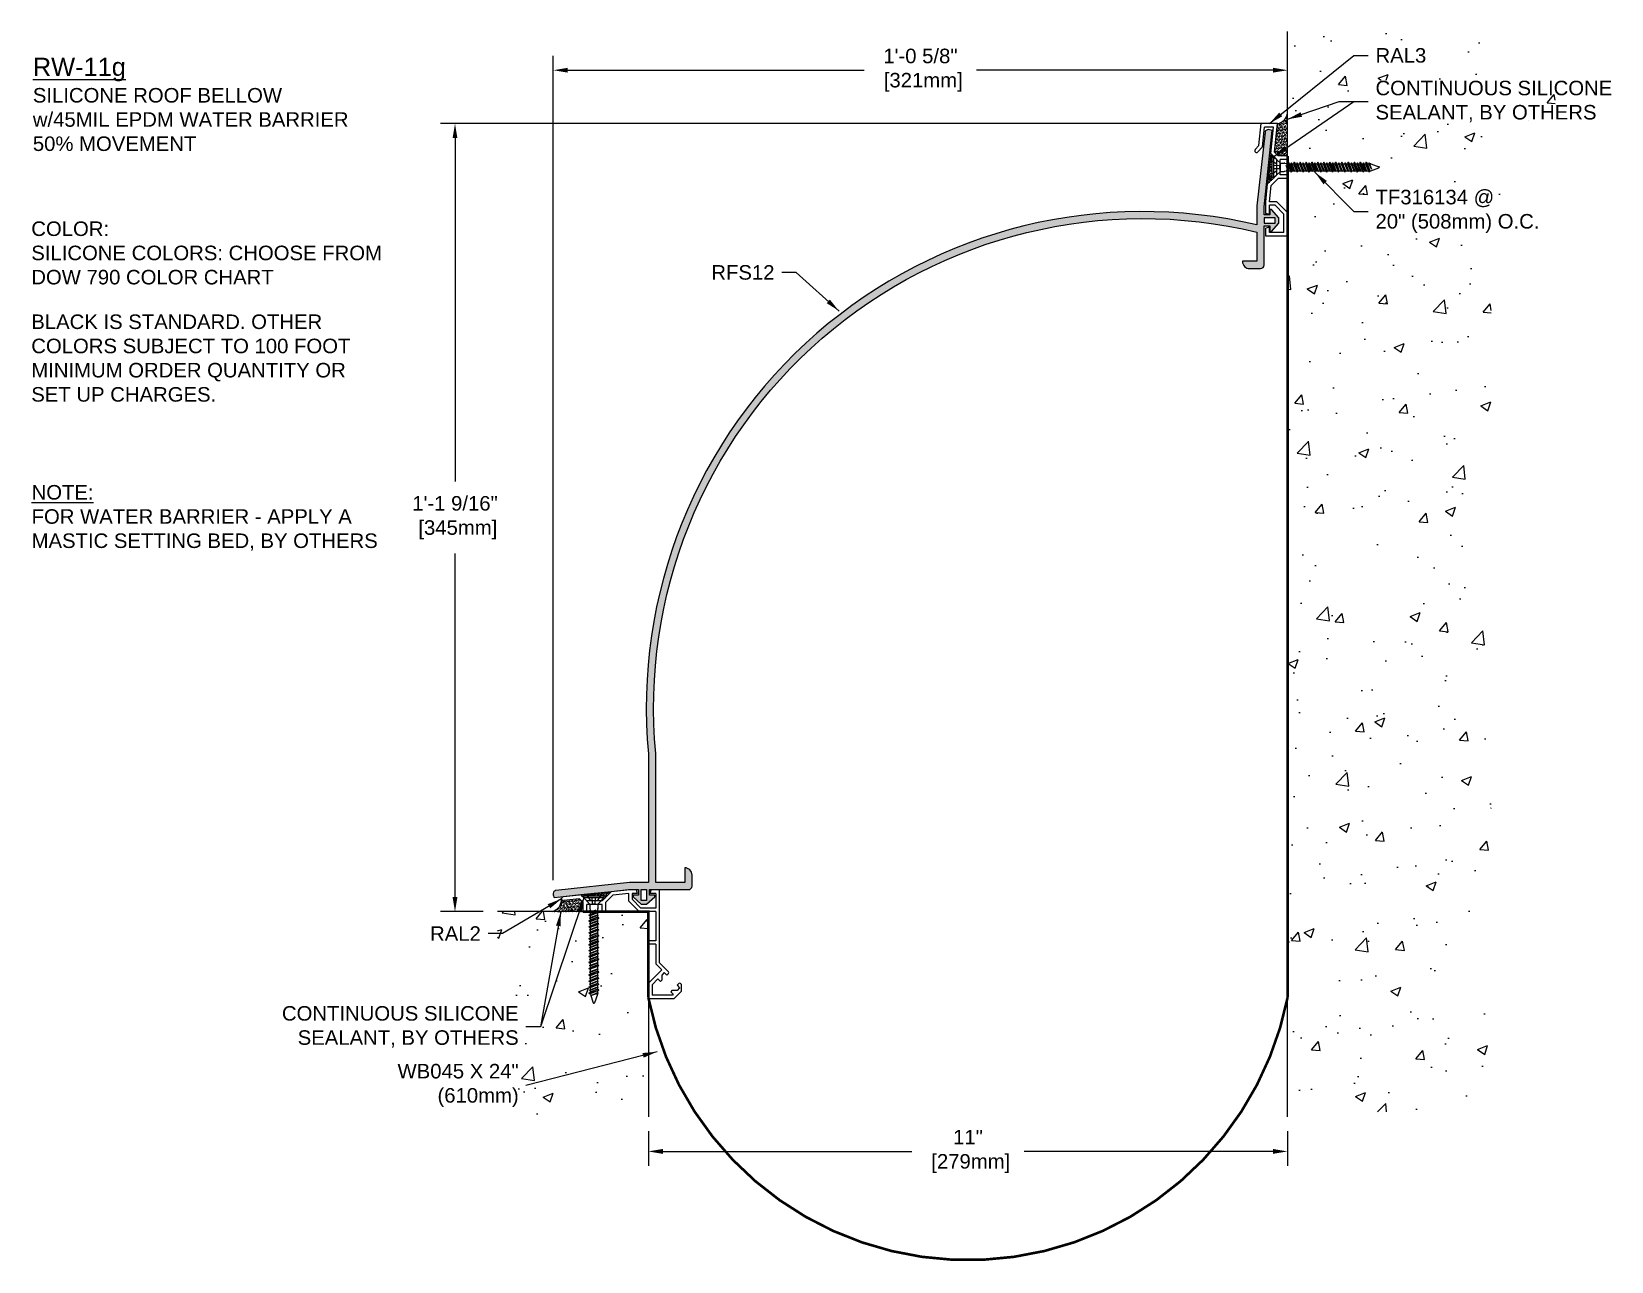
# Model space of a CAD drawing. Header units: inches. Extents: x -1.5 to 25.7, y -0.5 to 20.7.
import ezdxf

# ---------------------------------------------------------------- set-up
doc = ezdxf.new("R2010")
doc.units = ezdxf.units.IN
doc.header["$MEASUREMENT"] = 0
doc.linetypes.add('DASHED', pattern=[0.75, 0.5, -0.25])
for name, color, linetype in [('Anchors', 4, 'Continuous'), ('Conditions', 1, 'Continuous'), ('Dimensions', 3, 'Continuous'), ('Fillers', 2, 'Continuous'), ('Metals', 7, 'Continuous'), ('TEXT', 2, 'Continuous')]:
    doc.layers.add(name, color=color, linetype=linetype)
doc.styles.add('ARIAL', font='arial.ttf')
doc.dimstyles.new('Arial', dxfattribs={"dimtxt": 0.25, "dimasz": 0.25, "dimexe": 0.25, "dimexo": 0.25, "dimgap": 0.25, "dimtad": 0, "dimtih": 1, "dimtoh": 1, "dimdec": 4, "dimzin": 3, "dimdsep": 46, "dimlunit": 4, "dimtxsty": 'ARIAL', "dimcen": 0.25, "dimadec": 0, "dimazin": 0, "dimtfac": 1, "dimtdec": 4, "dimtofl": 0, "dimtmove": 0, "dimatfit": 3, "dimfxl": 0, "dimfrac": 2, "dimtolj": 1, "dimtzin": 0, "dimarcsym": 0})

# ---------------------------------------------------------------- blocks, each defined once
blk = doc.blocks.new('*D7')
at = {"layer": 'DEFPOINTS', "color": 0}
for p in [(9.078, 1.988), (20.078, 1.988), (20.078, 1.391)]:
    blk.add_point(p, dxfattribs=at)
at = {"layer": 'Dimensions', "color": 0, "lineweight": -2}
for p, q in [((9.078, 1.738), (9.078, 1.141)), ((20.078, 1.738), (20.078, 1.141)), ((9.328, 1.391), (13.612, 1.391)), ((19.828, 1.391), (15.545, 1.391))]:
    blk.add_line(p, q, dxfattribs=at)
at = {"layer": 'Dimensions', "color": 0}
for points in [[(9.328, 1.433), (9.328, 1.349), (9.078, 1.391)], [(19.828, 1.433), (19.828, 1.349), (20.078, 1.391)]]:
    blk.add_solid(points, dxfattribs=at)
at = {"layer": 'Dimensions', "color": 0, "insert": (14.578, 1.391), "char_height": 0.25, "attachment_point": 5, "style": 'ARIAL'}
blk.add_mtext('\\A1;11"\\P [279mm]', dxfattribs=at)
blk = doc.blocks.new('A$C63CB1885')
for p, q in [((-0.176, 0), (-0.175, 0.018)), ((-0.176, 0), (0.176, 0)), ((-0.176, 0), (-0.07, -0.113)), ((-0.163, 0.029), (0.163, 0.029)), ((0.07, -0.113), (0.176, 0)), ((0.176, 0), (0.175, 0.018)), ((-0.086, -0.302), (0.086, -0.251)), ((-0.074, -0.251), (0.032, -0.215)), ((-0.074, -0.251), (-0.062, -0.245)), ((-0.074, -0.251), (-0.062, -0.257)), ((-0.07, -0.113), (0.07, -0.113)), ((-0.07, -0.113), (-0.07, -0.18)), ((-0.069, -0.189), (-0.063, -0.215)), ((-0.062, -0.245), (0.032, -0.215)), ((0.032, -0.215), (-0.062, -0.257)), ((-0.062, -0.225), (-0.062, -0.245)), ((0.062, -0.238), (-0.062, -0.289)), ((-0.062, -0.257), (-0.062, -0.289)), ((0.062, -0.264), (-0.062, -0.315)), ((0.062, -0.225), (0.062, -0.238)), ((0.086, -0.251), (0.062, -0.238)), ((0.086, -0.251), (0.062, -0.264)), ((0.062, -0.264), (0.062, -0.296)), ((0.069, -0.189), (0.063, -0.215)), ((0.07, -0.113), (0.07, -0.18)), ((-0.086, -0.302), (-0.062, -0.289)), ((-0.086, -0.302), (-0.062, -0.315)), ((-0.086, -0.403), (0.086, -0.353)), ((-0.086, -0.403), (-0.062, -0.391)), ((-0.086, -0.403), (-0.062, -0.416)), ((-0.086, -0.505), (0.086, -0.454)), ((-0.086, -0.505), (-0.062, -0.492)), ((-0.086, -0.505), (-0.062, -0.518)), ((-0.074, -0.353), (0.074, -0.302)), ((-0.074, -0.353), (-0.062, -0.346)), ((-0.074, -0.353), (-0.062, -0.359)), ((-0.074, -0.454), (0.074, -0.403)), ((-0.074, -0.454), (-0.062, -0.448)), ((-0.074, -0.454), (-0.062, -0.46)), ((-0.074, -0.556), (0.074, -0.505)), ((-0.062, -0.346), (0.062, -0.296)), ((0.062, -0.308), (-0.062, -0.359)), ((-0.062, -0.315), (-0.062, -0.346)), ((0.062, -0.34), (-0.062, -0.391)), ((-0.062, -0.359), (-0.062, -0.391)), ((0.062, -0.366), (-0.062, -0.416)), ((-0.062, -0.448), (0.062, -0.397)), ((0.062, -0.41), (-0.062, -0.46)), ((-0.062, -0.416), (-0.062, -0.448)), ((0.062, -0.441), (-0.062, -0.492)), ((-0.062, -0.46), (-0.062, -0.492)), ((0.062, -0.467), (-0.062, -0.518)), ((-0.062, -0.55), (0.062, -0.499)), ((0.062, -0.511), (-0.062, -0.562)), ((-0.062, -0.518), (-0.062, -0.55)), ((0.062, -0.543), (-0.062, -0.594)), ((0.074, -0.302), (0.062, -0.296)), ((0.074, -0.302), (0.062, -0.308)), ((0.062, -0.308), (0.062, -0.34)), ((0.086, -0.353), (0.062, -0.34)), ((0.086, -0.353), (0.062, -0.366)), ((0.062, -0.366), (0.062, -0.397)), ((0.074, -0.403), (0.062, -0.397)), ((0.074, -0.403), (0.062, -0.41)), ((0.062, -0.41), (0.062, -0.441)), ((0.086, -0.454), (0.062, -0.441)), ((0.086, -0.454), (0.062, -0.467)), ((0.062, -0.467), (0.062, -0.499)), ((0.074, -0.505), (0.062, -0.499)), ((0.074, -0.505), (0.062, -0.511)), ((0.062, -0.511), (0.062, -0.543)), ((0.086, -0.556), (0.062, -0.543)), ((-0.086, -0.607), (0.086, -0.556)), ((-0.086, -0.607), (-0.062, -0.594)), ((-0.086, -0.607), (-0.062, -0.619)), ((-0.086, -0.708), (0.086, -0.657)), ((-0.086, -0.708), (-0.062, -0.695)), ((-0.086, -0.708), (-0.062, -0.721)), ((-0.086, -0.81), (0.086, -0.759)), ((-0.086, -0.81), (-0.062, -0.797)), ((-0.086, -0.81), (-0.062, -0.823)), ((-0.074, -0.556), (-0.062, -0.55)), ((-0.074, -0.556), (-0.062, -0.562)), ((-0.074, -0.657), (0.074, -0.607)), ((-0.074, -0.657), (-0.062, -0.651)), ((-0.074, -0.657), (-0.062, -0.664)), ((-0.074, -0.759), (0.074, -0.708)), ((-0.074, -0.759), (-0.062, -0.753)), ((-0.074, -0.759), (-0.062, -0.765)), ((-0.074, -0.86), (0.074, -0.81)), ((-0.062, -0.562), (-0.062, -0.594)), ((0.062, -0.569), (-0.062, -0.619)), ((-0.062, -0.651), (0.062, -0.6)), ((0.062, -0.613), (-0.062, -0.664)), ((-0.062, -0.619), (-0.062, -0.651)), ((0.062, -0.644), (-0.062, -0.695)), ((-0.062, -0.664), (-0.062, -0.695)), ((0.062, -0.67), (-0.062, -0.721)), ((-0.062, -0.753), (0.062, -0.702)), ((0.062, -0.714), (-0.062, -0.765)), ((-0.062, -0.721), (-0.062, -0.753)), ((0.062, -0.746), (-0.062, -0.797)), ((-0.062, -0.765), (-0.062, -0.797)), ((0.062, -0.772), (-0.062, -0.823)), ((-0.062, -0.854), (0.062, -0.804)), ((0.086, -0.556), (0.062, -0.569)), ((0.062, -0.569), (0.062, -0.6)), ((0.074, -0.607), (0.062, -0.6)), ((0.074, -0.607), (0.062, -0.613)), ((0.062, -0.613), (0.062, -0.644)), ((0.086, -0.657), (0.062, -0.644)), ((0.086, -0.657), (0.062, -0.67)), ((0.062, -0.67), (0.062, -0.702)), ((0.074, -0.708), (0.062, -0.702)), ((0.074, -0.708), (0.062, -0.714)), ((0.062, -0.714), (0.062, -0.746)), ((0.086, -0.759), (0.062, -0.746)), ((0.086, -0.759), (0.062, -0.772)), ((0.062, -0.772), (0.062, -0.804)), ((0.074, -0.81), (0.062, -0.804)), ((0.074, -0.81), (0.062, -0.816)), ((-0.086, -0.911), (0.086, -0.86)), ((-0.086, -0.911), (-0.062, -0.898)), ((-0.086, -0.911), (-0.062, -0.924)), ((-0.086, -1.013), (0.086, -0.962)), ((-0.086, -1.013), (-0.062, -1)), ((-0.086, -1.013), (-0.062, -1.026)), ((-0.086, -1.114), (0.086, -1.064)), ((-0.074, -0.86), (-0.062, -0.854)), ((-0.074, -0.86), (-0.062, -0.867)), ((-0.074, -0.962), (0.074, -0.911)), ((-0.074, -0.962), (-0.062, -0.956)), ((-0.074, -0.962), (-0.062, -0.968)), ((-0.074, -1.064), (0.074, -1.013)), ((-0.074, -1.064), (-0.062, -1.057)), ((-0.074, -1.064), (-0.062, -1.07)), ((0.062, -0.816), (-0.062, -0.867)), ((-0.062, -0.823), (-0.062, -0.854)), ((0.062, -0.848), (-0.062, -0.898)), ((-0.062, -0.867), (-0.062, -0.898)), ((0.062, -0.873), (-0.062, -0.924)), ((-0.062, -0.956), (0.062, -0.905)), ((0.062, -0.917), (-0.062, -0.968)), ((-0.062, -0.924), (-0.062, -0.956)), ((0.062, -0.949), (-0.062, -1)), ((-0.062, -0.968), (-0.062, -1)), ((0.062, -0.975), (-0.062, -1.026)), ((-0.062, -1.057), (0.062, -1.007)), ((0.062, -1.019), (-0.062, -1.07)), ((-0.062, -1.026), (-0.062, -1.057)), ((0.062, -1.051), (-0.062, -1.101)), ((-0.062, -1.07), (-0.062, -1.101)), ((0.062, -1.077), (-0.062, -1.127)), ((0.062, -0.816), (0.062, -0.848)), ((0.086, -0.86), (0.062, -0.848)), ((0.086, -0.86), (0.062, -0.873)), ((0.062, -0.873), (0.062, -0.905)), ((0.074, -0.911), (0.062, -0.905)), ((0.074, -0.911), (0.062, -0.917)), ((0.062, -0.917), (0.062, -0.949)), ((0.086, -0.962), (0.062, -0.949)), ((0.086, -0.962), (0.062, -0.975)), ((0.062, -0.975), (0.062, -1.007)), ((0.074, -1.013), (0.062, -1.007)), ((0.074, -1.013), (0.062, -1.019)), ((0.062, -1.019), (0.062, -1.051)), ((0.086, -1.064), (0.062, -1.051)), ((0.086, -1.064), (0.062, -1.077)), ((0.062, -1.077), (0.062, -1.115)), ((-0.086, -1.114), (-0.062, -1.101)), ((-0.086, -1.114), (-0.062, -1.127)), ((-0.086, -1.222), (0.086, -1.171)), ((-0.086, -1.222), (-0.062, -1.209)), ((-0.086, -1.222), (-0.062, -1.235)), ((-0.086, -1.332), (0.086, -1.282)), ((-0.086, -1.332), (-0.062, -1.319)), ((-0.086, -1.332), (-0.062, -1.345)), ((-0.074, -1.171), (0.074, -1.121)), ((-0.074, -1.171), (-0.062, -1.165)), ((-0.074, -1.171), (-0.062, -1.178)), ((-0.074, -1.282), (0.074, -1.231)), ((-0.074, -1.282), (-0.062, -1.275)), ((-0.074, -1.282), (-0.062, -1.288)), ((-0.074, -1.387), (0.074, -1.336)), ((-0.062, -1.165), (0.062, -1.115)), ((0.062, -1.127), (-0.062, -1.178)), ((-0.062, -1.127), (-0.062, -1.165)), ((0.062, -1.159), (-0.062, -1.209)), ((-0.062, -1.178), (-0.062, -1.209)), ((0.062, -1.184), (-0.062, -1.235)), ((-0.062, -1.275), (0.062, -1.225)), ((-0.062, -1.235), (-0.062, -1.275)), ((0.062, -1.237), (-0.062, -1.288)), ((0.062, -1.269), (-0.062, -1.319)), ((-0.062, -1.288), (-0.062, -1.319)), ((0.062, -1.295), (-0.062, -1.345)), ((-0.062, -1.381), (0.062, -1.33)), ((0.062, -1.343), (-0.062, -1.393)), ((-0.062, -1.345), (-0.062, -1.381)), ((0.074, -1.121), (0.062, -1.115)), ((0.074, -1.121), (0.062, -1.127)), ((0.062, -1.127), (0.062, -1.159)), ((0.086, -1.171), (0.062, -1.159)), ((0.086, -1.171), (0.062, -1.184)), ((0.062, -1.184), (0.062, -1.225)), ((0.074, -1.231), (0.062, -1.225)), ((0.074, -1.231), (0.062, -1.237)), ((0.062, -1.237), (0.062, -1.269)), ((0.086, -1.282), (0.062, -1.269)), ((0.086, -1.282), (0.062, -1.295)), ((0.062, -1.295), (0.062, -1.33)), ((0.074, -1.336), (0.062, -1.33)), ((0.074, -1.336), (0.062, -1.343)), ((0.062, -1.343), (0.062, -1.374)), ((-0.086, -1.438), (0.086, -1.387)), ((-0.086, -1.438), (-0.062, -1.425)), ((-0.086, -1.438), (-0.062, -1.451)), ((-0.086, -1.54), (0.086, -1.489)), ((-0.086, -1.54), (-0.062, -1.527)), ((-0.086, -1.54), (-0.062, -1.553)), ((-0.086, -1.643), (0.086, -1.592)), ((-0.086, -1.643), (-0.062, -1.63)), ((-0.074, -1.387), (-0.062, -1.381)), ((-0.074, -1.387), (-0.062, -1.393)), ((-0.074, -1.489), (0.074, -1.439)), ((-0.074, -1.489), (-0.062, -1.483)), ((-0.074, -1.489), (-0.062, -1.496)), ((-0.074, -1.592), (0.074, -1.541)), ((-0.074, -1.592), (-0.062, -1.586)), ((-0.074, -1.592), (-0.062, -1.598)), ((0.062, -1.374), (-0.062, -1.425)), ((-0.062, -1.393), (-0.062, -1.425)), ((0.062, -1.4), (-0.062, -1.451)), ((-0.062, -1.483), (0.062, -1.433)), ((0.062, -1.445), (-0.062, -1.496)), ((-0.062, -1.451), (-0.062, -1.483)), ((0.062, -1.477), (-0.062, -1.527)), ((-0.062, -1.496), (-0.062, -1.527)), ((0.062, -1.502), (-0.062, -1.553)), ((-0.062, -1.586), (0.062, -1.535)), ((0.062, -1.547), (-0.062, -1.598)), ((-0.062, -1.553), (-0.062, -1.586)), ((0.062, -1.579), (-0.062, -1.63)), ((-0.062, -1.598), (-0.062, -1.63)), ((0.062, -1.605), (-0.062, -1.655)), ((0.086, -1.387), (0.062, -1.374)), ((0.086, -1.387), (0.062, -1.4)), ((0.062, -1.4), (0.062, -1.433)), ((0.074, -1.439), (0.062, -1.433)), ((0.074, -1.439), (0.062, -1.445)), ((0.062, -1.445), (0.062, -1.477)), ((0.086, -1.489), (0.062, -1.477)), ((0.086, -1.489), (0.062, -1.502)), ((0.062, -1.502), (0.062, -1.535)), ((0.074, -1.541), (0.062, -1.535)), ((0.074, -1.541), (0.062, -1.547)), ((0.062, -1.547), (0.062, -1.579)), ((0.086, -1.592), (0.062, -1.579)), ((0.086, -1.592), (0.062, -1.605)), ((0.062, -1.605), (0.062, -1.652)), ((-0.086, -1.643), (-0.062, -1.655)), ((-0.06, -1.668), (-0.01, -1.81)), ((-0.034, -1.679), (0.062, -1.636)), ((-0.034, -1.679), (0.074, -1.643)), ((0.062, -1.649), (-0.034, -1.679)), ((0.06, -1.668), (0.01, -1.81)), ((0.074, -1.643), (0.062, -1.636)), ((0.074, -1.643), (0.062, -1.649))]:
    blk.add_line(p, q)
at = {"linetype": 'DASHED', "ltscale": 0.025}
for p, q in [((-0.113, 0.029), (-0.024, -0.106)), ((-0.024, -0.106), (-0.031, 0.028)), ((0.024, -0.106), (0.031, 0.029)), ((0.112, 0.029), (0.024, -0.106)), ((-0.024, -0.106), (0.024, -0.106))]:
    blk.add_line(p, q, dxfattribs=at)
for centre, radius, start, end in [((-0.163, 0.017), 0.0112, 90, 175), ((0.163, 0.017), 0.0112, 5, 90), ((-0.023, -0.18), 0.0465, 180, 191.9357), ((-0.109, -0.225), 0.0465, 0, 11.9357), ((0.109, -0.225), 0.0465, 168.0643, 180), ((0.023, -0.18), 0.0465, 348.0643, 0), ((-0.016, -1.652), 0.0465, 183.9476, 199.3058), ((0, -1.806), 0.0106, 204.1001, 335.8999), ((0.016, -1.652), 0.0465, 340.6942, 0)]:
    blk.add_arc(centre, radius, start, end)
blk = doc.blocks.new('TF316134')
blk.add_blockref('A$C63CB1885', (0, -0.0285))
blk = doc.blocks.new('*D8')
at = {"layer": 'DEFPOINTS', "color": 0}
for p in [(5.751, 19.081), (19.907, 19.081), (6.483, 5.518)]:
    blk.add_point(p, dxfattribs=at)
at = {"layer": 'Dimensions', "color": 0, "lineweight": -2}
for p, q in [((19.657, 19.081), (5.501, 19.081)), ((5.751, 18.831), (5.751, 12.92)), ((5.751, 5.768), (5.751, 11.679)), ((6.233, 5.518), (5.501, 5.518))]:
    blk.add_line(p, q, dxfattribs=at)
at = {"layer": 'Dimensions', "color": 0}
for points in [[(5.709, 18.831), (5.792, 18.831), (5.751, 19.081)], [(5.709, 5.768), (5.792, 5.768), (5.751, 5.518)]]:
    blk.add_solid(points, dxfattribs=at)
at = {"layer": 'Dimensions', "color": 0, "insert": (5.751, 12.299), "char_height": 0.25, "attachment_point": 5, "style": 'ARIAL'}
blk.add_mtext('\\A1;1\'-1 9/16"\\P [345mm]', dxfattribs=at)
blk = doc.blocks.new('*D9')
at = {"layer": 'DEFPOINTS', "color": 0}
for p in [(20.078, 19.999), (20.078, 19.155), (7.441, 5.809)]:
    blk.add_point(p, dxfattribs=at)
at = {"layer": 'Dimensions', "color": 0, "lineweight": -2}
for p, q in [((7.441, 6.059), (7.441, 20.249)), ((20.078, 19.405), (20.078, 20.249)), ((7.691, 19.999), (12.793, 19.999)), ((19.828, 19.999), (14.726, 19.999))]:
    blk.add_line(p, q, dxfattribs=at)
at = {"layer": 'Dimensions', "color": 0}
for points in [[(7.691, 20.041), (7.691, 19.958), (7.441, 19.999)], [(19.828, 20.041), (19.828, 19.958), (20.078, 19.999)]]:
    blk.add_solid(points, dxfattribs=at)
at = {"layer": 'Dimensions', "color": 0, "insert": (13.76, 19.999), "char_height": 0.25, "attachment_point": 5, "style": 'ARIAL'}
blk.add_mtext('\\A1;1\'-0 5/8"\\P [321mm]', dxfattribs=at)
blk = doc.blocks.new('RAL2')
for p, q in [((-1.497, 1.72), (-1.497, 1.718)), ((-1.162, 1.787), (-1.47, 1.753)), ((-1.185, 1.722), (-1.464, 1.692)), ((-1.125, 1.662), (-1.185, 1.722)), ((-1.062, 1.687), (-1.162, 1.787)), ((-1.125, 1.5), (-1.125, 1.662)), ((-0.797, 1.687), (-1.062, 1.687)), ((-0.797, 1.687), (-0.642, 1.843)), ((-0.735, 1.662), (-0.613, 1.784)), ((-0.735, 1.5), (-0.735, 1.662)), ((-0.345, 1.875), (-0.642, 1.843)), ((-0.338, 1.813), (-0.613, 1.784)), ((-0.205, 1.875), (-0.345, 1.875)), ((-0.345, 1.813), (-0.345, 1.687)), ((-0.158, 1.5), (-0.345, 1.687)), ((-0.188, 1.813), (-0.283, 1.813)), ((-0.283, 1.813), (-0.283, 1.713)), ((-0.132, 1.562), (-0.283, 1.713)), ((-0.188, 1.813), (-0.205, 1.875)), ((0.03, 1.813), (0.047, 1.875)), ((0.125, 1.813), (0.03, 1.813)), ((0.187, 1.875), (0.047, 1.875)), ((0.125, 1.813), (0.125, 1.562)), ((0.187, 1.875), (0.187, 0.625)), ((-1.062, 1.5), (-1.125, 1.5)), ((-0.797, 1.625), (-1.062, 1.625)), ((-1.062, 1.5), (-1.062, 1.625)), ((-0.797, 1.5), (-0.797, 1.625)), ((-0.735, 1.5), (-0.797, 1.5)), ((0.125, 1.5), (-0.158, 1.5)), ((0.125, 1.562), (-0.132, 1.562)), ((0.125, 1.5), (0.125, 1)), ((0, 1), (0, 0.938)), ((0.125, 1), (0, 1)), ((0.125, 0.938), (0, 0.938)), ((0.125, 0.938), (0.125, 0.599)), ((0.125, 0.599), (0.228, 0.496)), ((0.187, 0.625), (0.346, 0.466)), ((0.228, 0.496), (0, 0.268)), ((0.163, 0.343), (0.062, 0.242)), ((0.163, 0.343), (0.206, 0.299)), ((0.228, 0.321), (0.206, 0.299)), ((0.272, 0.452), (0.228, 0.408)), ((0.228, 0.408), (0.228, 0.321)), ((0.272, 0.452), (0.316, 0.408)), ((0.346, 0.438), (0.316, 0.408)), ((0, 0.268), (0, 0)), ((0.438, 0), (0, 0)), ((0.062, 0.242), (0.062, 0.062)), ((0.412, 0.062), (0.062, 0.062)), ((0.405, 0.144), (0.383, 0.122)), ((0.383, 0.122), (0.428, 0.077)), ((0.493, 0.143), (0.405, 0.144)), ((0.428, 0.077), (0.412, 0.062)), ((0.563, 0.125), (0.438, 0)), ((0.522, 0.261), (0.493, 0.232)), ((0.493, 0.232), (0.537, 0.187)), ((0.537, 0.187), (0.493, 0.143)), ((0.551, 0.261), (0.563, 0.249)), ((0.563, 0.249), (0.563, 0.125))]:
    blk.add_line(p, q)
for centre, radius, start, end in [((-1.467, 1.723), 0.03, 96.1768, 186.1768), ((-1.467, 1.721), 0.03, 186.1768, 276.1768), ((0.332, 0.452), 0.02, 315, 45), ((0.537, 0.247), 0.02, 45, 135)]:
    blk.add_arc(centre, radius, start, end)
blk = doc.blocks.new('RAL3')
for p, q in [((-0.493, 1.563), (-0.454, 1.938)), ((-0.171, 1.938), (-0.454, 1.938)), ((-0.223, 1.444), (-0.171, 1.938)), ((-0.434, 1.537), (-0.398, 1.876)), ((-0.24, 1.876), (-0.398, 1.876)), ((-0.288, 1.421), (-0.24, 1.876)), ((-0.493, 1.563), (-0.558, 1.489)), ((-0.434, 1.537), (-0.511, 1.449)), ((-0.187, 1.32), (-0.288, 1.421)), ((-0.161, 1.383), (-0.223, 1.444)), ((0, 1.383), (-0.161, 1.383)), ((0, 1.32), (0, 1.383)), ((-0.187, 1.056), (-0.187, 1.32)), ((0, 1.32), (-0.125, 1.32)), ((-0.125, 1.056), (-0.125, 1.32)), ((-0.375, 0.593), (-0.343, 0.9)), ((-0.187, 1.056), (-0.343, 0.9)), ((-0.313, 0.593), (-0.283, 0.871)), ((-0.161, 0.993), (-0.283, 0.871)), ((0, 0.993), (-0.161, 0.993)), ((0, 1.056), (-0.125, 1.056)), ((0, 0.993), (0, 1.056)), ((-0.375, 0.392), (-0.375, 0.593)), ((-0.187, 0.593), (-0.313, 0.593)), ((0, 0.406), (-0.187, 0.593)), ((-0.313, 0.375), (-0.375, 0.392)), ((-0.313, 0.375), (-0.313, 0.531)), ((-0.213, 0.531), (-0.313, 0.531)), ((-0.062, 0.38), (-0.213, 0.531)), ((-0.062, 0.062), (-0.062, 0.38)), ((0, 0), (0, 0.406)), ((-0.313, 0.157), (-0.375, 0.14)), ((-0.375, 0), (-0.375, 0.14)), ((0, 0), (-0.375, 0)), ((-0.313, 0.062), (-0.313, 0.157)), ((-0.062, 0.062), (-0.313, 0.062))]:
    blk.add_line(p, q)
blk.add_arc((-0.534, 1.469), 0.031, 138.8174, 318.8174)
blk = doc.blocks.new('RFS12 at 11RW')
h = blk.add_hatch(color=256)
h.dxf.hatch_style = 1
h.paths.add_polyline_path([(10.907, 13.063), (10.859, 13.079, 0.414214), (10.782, 13.035), (10.644, 11.767), (10.644, 11.439, 0.513505), (0.172, 2.335), (0.172, 0.125), (-0.156, 0.125), (-1.424, -0.013, 0.450136), (-1.466, -0.097), (-1.452, -0.138), (-0.14, 0), (0, 0), (0, -0.094), (-0.094, -0.094), (-0.094, -0.125), (0.047, -0.25), (0.094, -0.25), (0.141, -0.25), (0.281, -0.125), (0.281, -0.094), (0.188, -0.094), (0.188, 0), (0.859, 0, 0.414214), (0.922, 0.062), (0.922, 0.251, 0.416578), (0.797, 0.375), (0.797, 0.125), (0.297, 0.125), (0.297, 2.341, -0.51429), (10.644, 11.317), (10.644, 10.814), (10.394, 10.814, 0.416578), (10.518, 10.689), (10.706, 10.689, 0.414214), (10.769, 10.751), (10.769, 11.423), (10.863, 11.423), (10.863, 11.329), (10.894, 11.329), (11.019, 11.47), (11.019, 11.517), (11.019, 11.564), (10.894, 11.704), (10.863, 11.704), (10.863, 11.611), (10.769, 11.611), (10.769, 11.75)])
h.paths.add_polyline_path([(10.769, 11.564), (10.956, 11.564), (10.956, 11.47), (10.769, 11.47), (10.769, 11.517)], flags=16)
h.paths.add_polyline_path([(0.141, 0), (0.141, -0.188), (0.047, -0.188), (0.047, 0), (0.094, 0)], flags=16)
blk.add_lwpolyline([(10.644, 11.314), (10.644, 10.814), (10.394, 10.814), (10.394, 10.813, 0.414214), (10.518, 10.689), (10.706, 10.689, 0.414214), (10.769, 10.751), (10.769, 11.423), (10.863, 11.423), (10.863, 11.329), (10.894, 11.329), (11.019, 11.47), (11.019, 11.517), (11.019, 11.564), (10.894, 11.704), (10.863, 11.704), (10.863, 11.611), (10.769, 11.611), (10.769, 11.75), (10.907, 13.063), (10.859, 13.079, 0.414214), (10.782, 13.035), (10.644, 11.767), (10.644, 11.439, 0.513505), (0.172, 2.335), (0.172, 0.125), (-0.156, 0.125), (-1.424, -0.013, 0.414214), (-1.468, -0.09), (-1.452, -0.138), (-0.14, 0), (0, 0), (0, -0.094), (-0.094, -0.094), (-0.094, -0.125), (0.047, -0.25), (0.094, -0.25), (0.141, -0.25), (0.281, -0.125), (0.281, -0.094), (0.188, -0.094), (0.188, 0), (0.859, 0, 0.414214), (0.922, 0.062), (0.922, 0.251, 0.414214), (0.798, 0.375), (0.797, 0.375), (0.797, 0.125), (0.297, 0.125), (0.297, 2.341, -0.51429), (10.644, 11.317)], format="xyb")
for points in [[(10.769, 11.47), (10.956, 11.47), (10.956, 11.564), (10.769, 11.564), (10.769, 11.517)], [(0.141, 0), (0.141, -0.188), (0.047, -0.188), (0.047, 0), (0.094, 0)]]:
    blk.add_lwpolyline(points, close=True)

msp = doc.modelspace()

# ---------------------------------------------------------------- hatches: boundary and pattern name
at = {"layer": 'Conditions'}
h = msp.add_hatch(dxfattribs=at)
h.set_pattern_fill('AR-CONC', color=256, scale=0.25)
h.set_pattern_definition([(50, (-1.7797, -0.4626), (1.79315, -0.15688), [0.1875, -2.0625]), (355, (-1.7797, -0.4626), (-0.34688, 1.88048), [0.15, -1.65]), (100.4514, (-1.6303, -0.4757), (1.44627, 1.7236), [0.15935, -1.752855]), (46.184, (-1.7797, 0.0374), (2.6681, -0.4138), [0.28125, -3.09375]), (96.636, (-1.5574, 0.003), (2.33665, 2.4353), [0.23903, -2.62928]), (351.184, (-1.7797, 0.0374), (2.33665, 2.4353), [0.225, -2.475]), (21, (-1.5297, -0.0876), (1.49227, -1.00655), [0.1875, -2.0625]), (326, (-1.5297, -0.0876), (0.60829, 1.81288), [0.15, -1.65]), (71.4514, (-1.4054, -0.1715), (2.10056, 0.80633), [0.15935, -1.752855]), (37.5, (-1.7797, -0.46264), (0.0304, 0.832235), [0, -1.63, 0, -1.675, 0, -1.65625]), (7.5, (-1.7797, -0.46264), (0.657674, 0.98603), [0, -0.955, 0, -1.5925, 0, -0.63125]), (327.5, (-2.3372, -0.46264), (1.334556, -0.056387), [0, -0.625, 0, -1.95, 0, -2.5875]), (317.5, (-2.5872, -0.4626), (1.457965, 0.250262), [0, -0.8125, 0, -1.295, 0, -1.8375])])
h.paths.add_polyline_path([(23.58423, 20.66398), (20.0781, 20.66398), (20.0781, 2.06989), (23.58423, 2.06989)])
edge = h.paths.add_edge_path(flags=16)
edge.add_line((21.48364, 18.2423), (21.47066, 18.26641))
edge.add_line((21.47066, 18.26641), (21.43907, 18.2664))
edge.add_line((21.43907, 18.2664), (21.43285, 18.25485))
edge.add_line((21.43285, 18.25485), (21.42664, 18.2664))
edge.add_line((21.42664, 18.2664), (21.39435, 18.2664))
edge.add_line((21.39435, 18.2664), (21.38137, 18.2423))
edge.add_line((21.38137, 18.2423), (21.3684, 18.2664))
edge.add_line((21.3684, 18.2664), (21.3368, 18.26639))
edge.add_line((21.3368, 18.26639), (21.33059, 18.25485))
edge.add_line((21.33059, 18.25485), (21.32438, 18.26639))
edge.add_line((21.32438, 18.26639), (21.29209, 18.26639))
edge.add_line((21.29209, 18.26639), (21.27911, 18.2423))
edge.add_line((21.27911, 18.2423), (21.26614, 18.26639))
edge.add_line((21.26614, 18.26639), (21.23454, 18.26639))
edge.add_line((21.23454, 18.26639), (21.22833, 18.25485))
edge.add_line((21.22833, 18.25485), (21.22213, 18.26639))
edge.add_line((21.22213, 18.26639), (21.18645, 18.26638))
edge.add_line((21.18645, 18.26638), (21.17348, 18.2423))
edge.add_line((21.17348, 18.2423), (21.16051, 18.26638))
edge.add_line((21.16051, 18.26638), (21.1289, 18.26638))
edge.add_line((21.1289, 18.26638), (21.1227, 18.25485))
edge.add_line((21.1227, 18.25485), (21.1165, 18.26638))
edge.add_line((21.1165, 18.26638), (21.07632, 18.26637))
edge.add_line((21.07632, 18.26637), (21.06335, 18.2423))
edge.add_line((21.06335, 18.2423), (21.05039, 18.26637))
edge.add_line((21.05039, 18.26637), (21.01877, 18.26637))
edge.add_line((21.01877, 18.26637), (21.01257, 18.25485))
edge.add_line((21.01257, 18.25485), (21.00637, 18.26637))
edge.add_line((21.00637, 18.26637), (20.96843, 18.26637))
edge.add_line((20.96843, 18.26637), (20.95547, 18.2423))
edge.add_line((20.95547, 18.2423), (20.94251, 18.26636))
edge.add_line((20.94251, 18.26636), (20.91083, 18.26636))
edge.add_line((20.91083, 18.26636), (20.91086, 18.26631))
edge.add_line((20.91086, 18.26631), (20.90469, 18.25485))
edge.add_line((20.90469, 18.25485), (20.8985, 18.26636))
edge.add_line((20.8985, 18.26636), (20.86686, 18.26636))
edge.add_line((20.86686, 18.26636), (20.85391, 18.2423))
edge.add_line((20.85391, 18.2423), (20.84096, 18.26636))
edge.add_line((20.84096, 18.26636), (20.80927, 18.26635))
edge.add_line((20.80927, 18.26635), (20.80929, 18.26631))
edge.add_line((20.80929, 18.26631), (20.80313, 18.25485))
edge.add_line((20.80313, 18.25485), (20.79694, 18.26635))
edge.add_line((20.79694, 18.26635), (20.7653, 18.26635))
edge.add_line((20.7653, 18.26635), (20.75235, 18.2423))
edge.add_line((20.75235, 18.2423), (20.7394, 18.26635))
edge.add_line((20.7394, 18.26635), (20.70771, 18.26635))
edge.add_line((20.70771, 18.26635), (20.70773, 18.26631))
edge.add_line((20.70773, 18.26631), (20.70157, 18.25485))
edge.add_line((20.70157, 18.25485), (20.69538, 18.26635))
edge.add_line((20.69538, 18.26635), (20.66373, 18.26634))
edge.add_line((20.66373, 18.26634), (20.65079, 18.2423))
edge.add_line((20.65079, 18.2423), (20.63784, 18.26634))
edge.add_line((20.63784, 18.26634), (20.60615, 18.26634))
edge.add_line((20.60615, 18.26634), (20.60617, 18.26631))
edge.add_line((20.60617, 18.26631), (20.6, 18.25485))
edge.add_line((20.6, 18.25485), (20.59382, 18.26634))
edge.add_line((20.59382, 18.26634), (20.56216, 18.26634))
edge.add_line((20.56216, 18.26634), (20.54922, 18.2423))
edge.add_line((20.54922, 18.2423), (20.53628, 18.26633))
edge.add_line((20.53628, 18.26633), (20.5046, 18.26633))
edge.add_line((20.5046, 18.26633), (20.50461, 18.26631))
edge.add_line((20.50461, 18.26631), (20.49844, 18.25485))
edge.add_line((20.49844, 18.25485), (20.49227, 18.26633))
edge.add_line((20.49227, 18.26633), (20.4606, 18.26633))
edge.add_line((20.4606, 18.26633), (20.44766, 18.2423))
edge.add_line((20.44766, 18.2423), (20.43472, 18.26633))
edge.add_line((20.43472, 18.26633), (20.40304, 18.26632))
edge.add_line((20.40304, 18.26632), (20.40304, 18.26631))
edge.add_line((20.40304, 18.26631), (20.39688, 18.25485))
edge.add_line((20.39688, 18.25485), (20.39071, 18.26632))
edge.add_line((20.39071, 18.26632), (20.35903, 18.26632))
edge.add_line((20.35903, 18.26632), (20.3461, 18.2423))
edge.add_line((20.3461, 18.2423), (20.33316, 18.26632))
edge.add_line((20.33316, 18.26632), (20.30148, 18.26631))
edge.add_line((20.30148, 18.26631), (20.30148, 18.26631))
edge.add_line((20.30148, 18.26631), (20.29532, 18.25485))
edge.add_line((20.29532, 18.25485), (20.28915, 18.26631))
edge.add_line((20.28915, 18.26631), (20.25746, 18.26631))
edge.add_line((20.25746, 18.26631), (20.24454, 18.2423))
edge.add_line((20.24454, 18.2423), (20.23161, 18.26631))
edge.add_line((20.23161, 18.26631), (20.19992, 18.26631))
edge.add_line((20.19992, 18.26631), (20.19375, 18.25485))
edge.add_line((20.19375, 18.25485), (20.18759, 18.26631))
edge.add_line((20.18759, 18.26631), (20.1559, 18.2663))
edge.add_line((20.1559, 18.2663), (20.14297, 18.2423))
edge.add_line((20.14297, 18.2423), (20.13005, 18.2663))
edge.add_line((20.13005, 18.2663), (20.09836, 18.2663))
edge.add_line((20.09836, 18.2663), (20.09219, 18.25485))
edge.add_line((20.09219, 18.25485), (20.08603, 18.2663))
edge.add_line((20.08603, 18.2663), (20.13005, 18.2663))
edge.add_line((20.13005, 18.2663), (20.07927, 18.3908))
edge.add_line((20.07927, 18.3908), (20.09219, 18.4148))
edge.add_line((20.09219, 18.4148), (20.10512, 18.3908))
edge.add_line((20.10512, 18.3908), (20.13681, 18.3908))
edge.add_line((20.13681, 18.3908), (20.14297, 18.40224))
edge.add_line((20.14297, 18.40224), (20.14914, 18.3908))
edge.add_line((20.14914, 18.3908), (20.18083, 18.3908))
edge.add_line((20.18083, 18.3908), (20.19375, 18.4148))
edge.add_line((20.19375, 18.4148), (20.20668, 18.3908))
edge.add_line((20.20668, 18.3908), (20.23837, 18.3908))
edge.add_line((20.23837, 18.3908), (20.24454, 18.40224))
edge.add_line((20.24454, 18.40224), (20.2507, 18.3908))
edge.add_line((20.2507, 18.3908), (20.28239, 18.3908))
edge.add_line((20.28239, 18.3908), (20.29532, 18.4148))
edge.add_line((20.29532, 18.4148), (20.30824, 18.3908))
edge.add_line((20.30824, 18.3908), (20.33993, 18.3908))
edge.add_line((20.33993, 18.3908), (20.3461, 18.40224))
edge.add_line((20.3461, 18.40224), (20.35226, 18.3908))
edge.add_line((20.35226, 18.3908), (20.38395, 18.3908))
edge.add_line((20.38395, 18.3908), (20.39688, 18.4148))
edge.add_line((20.39688, 18.4148), (20.4098, 18.3908))
edge.add_line((20.4098, 18.3908), (20.4415, 18.3908))
edge.add_line((20.4415, 18.3908), (20.44766, 18.40224))
edge.add_line((20.44766, 18.40224), (20.45382, 18.3908))
edge.add_line((20.45382, 18.3908), (20.48552, 18.3908))
edge.add_line((20.48552, 18.3908), (20.49844, 18.4148))
edge.add_line((20.49844, 18.4148), (20.51137, 18.3908))
edge.add_line((20.51137, 18.3908), (20.54306, 18.3908))
edge.add_line((20.54306, 18.3908), (20.54922, 18.40224))
edge.add_line((20.54922, 18.40224), (20.55539, 18.3908))
edge.add_line((20.55539, 18.3908), (20.58708, 18.3908))
edge.add_line((20.58708, 18.3908), (20.6, 18.4148))
edge.add_line((20.6, 18.4148), (20.61293, 18.3908))
edge.add_line((20.61293, 18.3908), (20.64462, 18.3908))
edge.add_line((20.64462, 18.3908), (20.65079, 18.40224))
edge.add_line((20.65079, 18.40224), (20.65695, 18.3908))
edge.add_line((20.65695, 18.3908), (20.68864, 18.3908))
edge.add_line((20.68864, 18.3908), (20.70157, 18.4148))
edge.add_line((20.70157, 18.4148), (20.71449, 18.3908))
edge.add_line((20.71449, 18.3908), (20.74618, 18.3908))
edge.add_line((20.74618, 18.3908), (20.75235, 18.40224))
edge.add_line((20.75235, 18.40224), (20.75851, 18.3908))
edge.add_line((20.75851, 18.3908), (20.7902, 18.3908))
edge.add_line((20.7902, 18.3908), (20.80313, 18.4148))
edge.add_line((20.80313, 18.4148), (20.81605, 18.3908))
edge.add_line((20.81605, 18.3908), (20.84775, 18.3908))
edge.add_line((20.84775, 18.3908), (20.85391, 18.40224))
edge.add_line((20.85391, 18.40224), (20.86007, 18.3908))
edge.add_line((20.86007, 18.3908), (20.89177, 18.3908))
edge.add_line((20.89177, 18.3908), (20.90469, 18.4148))
edge.add_line((20.90469, 18.4148), (20.91762, 18.3908))
edge.add_line((20.91762, 18.3908), (20.95563, 18.3908))
edge.add_line((20.95563, 18.3908), (20.96179, 18.40224))
edge.add_line((20.96179, 18.40224), (20.96795, 18.3908))
edge.add_line((20.96795, 18.3908), (20.99965, 18.3908))
edge.add_line((20.99965, 18.3908), (21.01257, 18.4148))
edge.add_line((21.01257, 18.4148), (21.0255, 18.3908))
edge.add_line((21.0255, 18.3908), (21.06575, 18.3908))
edge.add_line((21.06575, 18.3908), (21.07192, 18.40224))
edge.add_line((21.07192, 18.40224), (21.07808, 18.3908))
edge.add_line((21.07808, 18.3908), (21.10977, 18.3908))
edge.add_line((21.10977, 18.3908), (21.1227, 18.4148))
edge.add_line((21.1227, 18.4148), (21.13562, 18.3908))
edge.add_line((21.13562, 18.3908), (21.17139, 18.3908))
edge.add_line((21.17139, 18.3908), (21.17755, 18.40224))
edge.add_line((21.17755, 18.40224), (21.18371, 18.3908))
edge.add_line((21.18371, 18.3908), (21.21541, 18.3908))
edge.add_line((21.21541, 18.3908), (21.22833, 18.4148))
edge.add_line((21.22833, 18.4148), (21.24126, 18.3908))
edge.add_line((21.24126, 18.3908), (21.27365, 18.3908))
edge.add_line((21.27365, 18.3908), (21.27981, 18.40224))
edge.add_line((21.27981, 18.40224), (21.28598, 18.3908))
edge.add_line((21.28598, 18.3908), (21.31767, 18.3908))
edge.add_line((21.31767, 18.3908), (21.33059, 18.4148))
edge.add_line((21.33059, 18.4148), (21.34352, 18.3908))
edge.add_line((21.34352, 18.3908), (21.37591, 18.3908))
edge.add_line((21.37591, 18.3908), (21.38207, 18.40224))
edge.add_line((21.38207, 18.40224), (21.38824, 18.3908))
edge.add_line((21.38824, 18.3908), (21.41993, 18.3908))
edge.add_line((21.41993, 18.3908), (21.43285, 18.4148))
edge.add_line((21.43285, 18.4148), (21.44578, 18.3908))
edge.add_line((21.44578, 18.3908), (21.47747, 18.3908))
edge.add_line((21.47747, 18.3908), (21.48364, 18.40224))
edge.add_line((21.48364, 18.40224), (21.4898, 18.3908))
edge.add_line((21.4898, 18.3908), (21.50122, 18.3908))
edge.add_line((21.50122, 18.3908), (21.64974, 18.33877))
edge.add_arc((21.64709, 18.32855), 0.01056, -65.899922, 75.488576, ccw=False)
edge.add_line((21.65141, 18.31891), (21.49715, 18.26487))
edge.add_line((21.49715, 18.26487), (21.49656, 18.2663))
edge.add_line((21.49656, 18.2663), (21.48364, 18.2423))
h.paths.add_polyline_path([(21.43902, 18.26631), (21.38824, 18.3908), (21.37591, 18.3908), (21.42669, 18.26631)], flags=0)
h.paths.add_polyline_path([(21.33676, 18.26631), (21.28598, 18.3908), (21.27365, 18.3908), (21.32443, 18.26631)], flags=0)
h.paths.add_polyline_path([(21.2345, 18.26631), (21.18371, 18.3908), (21.17139, 18.3908), (21.22217, 18.26631)], flags=0)
h.paths.add_polyline_path([(21.12886, 18.26631), (21.07808, 18.3908), (21.06575, 18.3908), (21.11654, 18.26631)], flags=0)
h.paths.add_polyline_path([(21.01874, 18.26631), (20.96795, 18.3908), (20.95563, 18.3908), (21.00641, 18.26631)], flags=0)
h.paths.add_polyline_path([(20.19992, 18.26631), (20.14914, 18.3908), (20.13681, 18.3908), (20.18759, 18.26631)], flags=0)
h.paths.add_polyline_path([(20.59614, 10.82397), (22.11584, 10.82397), (22.11584, 11.83309), (20.59614, 11.83309)], flags=16)
h.paths.add_polyline_path([(21.52382, 20.0582), (22.2728, 20.0582), (22.2728, 20.44458), (21.52382, 20.44458)], flags=16)
h.paths.add_polyline_path([(21.53674, 17.24181), (23.74671, 17.24181), (23.74671, 17.94402), (21.53674, 17.94402)])
h.paths.add_polyline_path([(21.53137, 19.12408), (24.6814, 19.12408), (24.6814, 19.82629), (21.53137, 19.82629)])
h = msp.add_hatch(dxfattribs=at)
h.set_pattern_fill('AR-SAND', color=256, scale=0.02)
h.set_pattern_definition([(37.5, (-1.779716, -0.462645), (-0.001259867, 0.038536475), [0, -0.0304, 0, -0.034, 0, -0.0325]), (7.5, (-1.779716, -0.462645), (0.03539553, 0.05644292), [0, -0.0164, 0, -0.0274, 0, -0.0105]), (327.5, (-1.804316, -0.462645), (0.062282837, 0.00011318), [0, -0.01, 0, -0.036, 0, -0.047]), (317.5, (-1.804316, -0.462645), (0.06012253, 0.01755351), [0, -0.005, 0, -0.0236, 0, -0.027])])
h.paths.add_polyline_path([(20.0781, 19.26245, -0.33829391), (19.9068, 19.08084), (19.85492, 18.58719), (19.91678, 18.52534), (20.0781, 18.52534)])
h = msp.add_hatch(dxfattribs=at)
h.set_pattern_fill('AR-SAND', color=256, scale=0.02)
h.set_pattern_definition([(37.5, (8.94996, 10.061697), (-0.00125987, 0.038536475), [0, -0.0304, 0, -0.034, 0, -0.0325]), (7.5, (8.94996, 10.061697), (0.03539553, 0.05644292), [0, -0.0164, 0, -0.0274, 0, -0.0105]), (327.5, (8.92536, 10.061697), (0.06228284, 0.00011318), [0, -0.01, 0, -0.036, 0, -0.047]), (317.5, (8.92536, 10.0617), (0.06012253, 0.01755351), [0, -0.005, 0, -0.0236, 0, -0.027])])
h.paths.add_polyline_path([(19.8126, 18.49199, -0.38887873), (19.82287, 18.5032), (19.8411, 18.5048), (19.8911, 18.45746), (19.8911, 18.46334), (19.79017, 18.56426), (19.73534, 18.04258), (19.8911, 18.19834), (19.8911, 18.19963), (19.8411, 18.1523), (19.82287, 18.15389, -0.38887873), (19.8126, 18.1651)])
h = msp.add_hatch(dxfattribs=at)
h.set_pattern_fill('AR-SAND', color=256, scale=0.02)
h.set_pattern_definition([(37.5, (3.71992, 0.20032), (-0.00125987, 0.03853648), [0, -0.0304, 0, -0.034, 0, -0.0325]), (7.5, (3.71992, 0.20032), (0.03539553, 0.05644292), [0, -0.0164, 0, -0.0274, 0, -0.0105]), (327.5, (3.69532, 0.20032), (0.06228284, 0.00011318), [0, -0.01, 0, -0.036, 0, -0.047]), (317.5, (3.69532, 0.20032), (0.06012253, 0.0175535), [0, -0.005, 0, -0.0236, 0, -0.027])])
h.paths.add_polyline_path([(7.95485, 5.67965), (7.89493, 5.73957), (7.61634, 5.70942, -0.41421356), (7.58329, 5.73602, -0.35781751), (7.42182, 5.51784), (7.95485, 5.51784)])
h = msp.add_hatch(dxfattribs=at)
h.set_pattern_fill('AR-SAND', color=256, scale=0.02)
h.set_pattern_definition([(37.5, (-0.05004, 1.061697), (-0.00125987, 0.03853648), [0, -0.0304, 0, -0.034, 0, -0.0325]), (7.5, (-0.05004, 1.061697), (0.03539553, 0.05644292), [0, -0.0164, 0, -0.0274, 0, -0.0105]), (327.5, (-0.07464, 1.061697), (0.06228284, 0.00011318), [0, -0.01, 0, -0.036, 0, -0.047]), (317.5, (-0.07464, 1.0617), (0.06012253, 0.0175535), [0, -0.005, 0, -0.0236, 0, -0.027])])
h.paths.add_polyline_path([(8.43825, 5.86074), (7.91778, 5.80441), (8.00649, 5.71569), (7.96444, 5.76011), (7.96604, 5.77834, -0.38887873), (7.97724, 5.78861), (8.30414, 5.78861, -0.38887873), (8.31535, 5.77834), (8.31694, 5.76011), (8.26461, 5.70484), (8.28235, 5.70484)])
h = msp.add_hatch(dxfattribs=at)
h.set_pattern_fill('AR-CONC', color=256, scale=0.25)
h.set_pattern_definition([(50, (-0.7797, 0.5374), (1.79315, -0.15688), [0.1875, -2.0625]), (355, (-0.7797, 0.5374), (-0.34688, 1.88048), [0.15, -1.65]), (100.451, (-0.6303, 0.5243), (1.44627, 1.7236), [0.15935, -1.75286]), (46.184, (-0.7797, 1.0374), (2.6681, -0.4138), [0.28125, -3.09375]), (96.636, (-0.5574, 1.003), (2.33665, 2.4353), [0.239, -2.6293]), (351.184, (-0.7797, 1.0374), (2.33665, 2.4353), [0.225, -2.475]), (21, (-0.5297, 0.9124), (1.49227, -1.00655), [0.1875, -2.0625]), (326, (-0.5297, 0.9124), (0.6083, 1.81288), [0.15, -1.65]), (71.451, (-0.4054, 0.8285), (2.10056, 0.80633), [0.15935, -1.75286]), (37.5, (-0.7797, 0.53736), (0.0304, 0.832235), [0, -1.63, 0, -1.675, 0, -1.65625]), (7.5, (-0.7797, 0.53736), (0.657674, 0.98603), [0, -0.955, 0, -1.5925, 0, -0.63125]), (327.5, (-1.3372, 0.53736), (1.334556, -0.056387), [0, -0.625, 0, -1.95, 0, -2.5875]), (317.5, (-1.5872, 0.5374), (1.45797, 0.25026), [0, -0.8125, 0, -1.295, 0, -1.8375])])
h.paths.add_polyline_path([(9.0781, 5.51784), (8.21057, 5.51784), (8.22694, 5.50902), (8.20294, 5.49609), (8.20294, 5.4644), (8.21439, 5.45824), (8.20294, 5.45207), (8.20294, 5.42038), (8.22694, 5.40745), (8.20294, 5.39453), (8.20294, 5.36284), (8.21439, 5.35667), (8.20294, 5.35051), (8.20294, 5.31882), (8.22694, 5.30589), (8.20294, 5.29297), (8.20294, 5.26127), (8.21439, 5.25511), (8.20294, 5.24895), (8.20294, 5.21725), (8.22694, 5.20433), (8.20294, 5.1914), (8.20294, 5.15971), (8.21439, 5.15355), (8.20294, 5.14739), (8.20294, 5.11569), (8.22694, 5.10277), (8.20294, 5.08984), (8.20294, 5.05815), (8.21439, 5.05199), (8.20294, 5.04582), (8.20294, 5.01413), (8.22694, 5.0012), (8.20294, 4.98828), (8.20294, 4.95659), (8.21439, 4.95042), (8.20294, 4.94426), (8.20294, 4.91257), (8.22694, 4.89964), (8.20294, 4.88672), (8.20294, 4.85502), (8.21439, 4.84886), (8.20294, 4.8427), (8.20294, 4.811), (8.22694, 4.79808), (8.20294, 4.78515), (8.20294, 4.75346), (8.21439, 4.7473), (8.20294, 4.74114), (8.20294, 4.70944), (8.22694, 4.69652), (8.20294, 4.68359), (8.20294, 4.64558), (8.21439, 4.63942), (8.20294, 4.63325), (8.20294, 4.60156), (8.22694, 4.58864), (8.20294, 4.57571), (8.20294, 4.53545), (8.21439, 4.52929), (8.20294, 4.52313), (8.20294, 4.49143), (8.22694, 4.47851), (8.20294, 4.46558), (8.20294, 4.42982), (8.21439, 4.42366), (8.20294, 4.41749), (8.20294, 4.3858), (8.22694, 4.37288), (8.20294, 4.35995), (8.20294, 4.32756), (8.21439, 4.3214), (8.20294, 4.31523), (8.20294, 4.28354), (8.22694, 4.27062), (8.20294, 4.25769), (8.20294, 4.2253), (8.21439, 4.21914), (8.20294, 4.21297), (8.20294, 4.18128), (8.22694, 4.16835), (8.20294, 4.15543), (8.20294, 4.12374), (8.21439, 4.11757), (8.20294, 4.11141), (8.20294, 4.10789, -0.08443704), (8.20033, 4.09252), (8.15092, 3.95147, -0.70927499), (8.13105, 3.9498), (8.08106, 4.09252, -0.06654669), (8.07856, 4.10459), (8.05444, 4.11757), (8.07855, 4.13055), (8.07855, 4.16214), (8.067, 4.16835), (8.07855, 4.17457), (8.07854, 4.20686), (8.05444, 4.21983), (8.07854, 4.23281), (8.07854, 4.2644), (8.067, 4.27062), (8.07854, 4.27683), (8.07854, 4.30912), (8.05444, 4.3221), (8.07853, 4.33507), (8.07853, 4.36667), (8.067, 4.37288), (8.07853, 4.37908), (8.07853, 4.41476), (8.05444, 4.42773), (8.07853, 4.4407), (8.07852, 4.47231), (8.067, 4.47851), (8.07852, 4.48471), (8.07852, 4.52489), (8.05444, 4.53786), (8.07852, 4.55082), (8.07852, 4.58244), (8.067, 4.58864), (8.07851, 4.59483), (8.07851, 4.63278), (8.05444, 4.64574), (8.07851, 4.65869), (8.07851, 4.69032), (8.067, 4.69652), (8.07851, 4.70271), (8.0785, 4.73434), (8.05444, 4.7473), (8.0785, 4.76025), (8.0785, 4.79189), (8.067, 4.79808), (8.0785, 4.80427), (8.0785, 4.83591), (8.05444, 4.84886), (8.07849, 4.86181), (8.07849, 4.89346), (8.067, 4.89964), (8.07849, 4.90583), (8.07849, 4.93748), (8.05444, 4.95042), (8.07849, 4.96337), (8.07848, 4.99502), (8.067, 5.0012), (8.07848, 5.00738), (8.07848, 5.03904), (8.05444, 5.05199), (8.07848, 5.06493), (8.07848, 5.09659), (8.067, 5.10277), (8.07847, 5.10894), (8.07847, 5.14061), (8.05444, 5.15355), (8.07847, 5.16649), (8.07847, 5.19816), (8.067, 5.20433), (8.07847, 5.2105), (8.07846, 5.24218), (8.05444, 5.25511), (8.07846, 5.26804), (8.07846, 5.29972), (8.067, 5.30589), (8.07846, 5.31206), (8.07846, 5.34374), (8.05444, 5.35667), (8.07845, 5.3696), (8.07845, 5.40129), (8.067, 5.40745), (8.07845, 5.41362), (8.07845, 5.44531), (8.05444, 5.45824), (8.07845, 5.47116), (8.07844, 5.50285), (8.067, 5.50902), (8.07844, 5.51518), (8.07844, 5.51784), (6.48341, 5.51784), (6.48341, 1.98846), (9.0781, 1.98846)])
h.paths.add_polyline_path([(5.92904, 4.13464), (6.92767, 4.13464), (6.92767, 4.64982), (5.92904, 4.64982)], flags=9)
h.paths.add_polyline_path([(4.71587, 2.09051), (6.92563, 2.09051), (6.92563, 3.02662), (4.71587, 3.02662)], flags=9)
h.paths.add_polyline_path([(2.72798, 3.08605), (6.92801, 3.08605), (6.92801, 4.02233), (2.72798, 4.02233)], flags=9)

# ---------------------------------------------------------------- linework, layer by layer
for p, q in [((20.0781, 1.98846), (20.0781, 20.66398)), ((19.79017, 18.56426), (19.73534, 18.04258)), ((8.43825, 5.86074), (7.91778, 5.80441)), ((9.0781, 5.51784), (6.48341, 5.51784)), ((9.0781, 5.51784), (9.0781, 1.98846))]:
    msp.add_line(p, q, dxfattribs=at)
for centre, radius, start, end in [((19.8736, 19.28374), 0.20561, 279.294785, 354.056245), ((7.36963, 5.7253), 0.21393, 283.755736, 2.872635)]:
    msp.add_arc(centre, radius, start, end, dxfattribs=at)
at = {"layer": 'Fillers', "const_width": 0.045}
msp.add_lwpolyline([(7.9531, 5.51784), (9.0781, 5.51784), (9.0781, 4.03606, 0.82101582), (20.0781, 4.03606), (20.0781, 18.52534)], format="xyb", dxfattribs=at)
at = {"layer": 'Metals'}
msp.add_line((20.0156, 17.20534), (20.0156, 17.45534), dxfattribs=at)

# ---------------------------------------------------------------- block references
at = {"layer": 'Anchors', "rotation": 90}
msp.add_blockref('TF316134', (19.8126, 18.32855), dxfattribs=at)
at = {"layer": 'Anchors'}
msp.add_blockref('TF316134', (8.14069, 5.78861), dxfattribs=at)
at = {"layer": 'Fillers'}
msp.add_blockref('RFS12 at 11RW', (8.90785, 5.89647), dxfattribs=at)
at = {"layer": 'Metals'}
for name, p in [('RAL3', (20.0781, 17.14284)), ('RAL2', (9.07985, 4.01784))]:
    msp.add_blockref(name, p, dxfattribs=at)

# ---------------------------------------------------------------- texts
at = {"layer": 'TEXT', "attachment_point": 1, "style": 'ARIAL'}
for s, insert, char_height, width in [('{\\H0.93985x;\\LRW-11g\\P\\H0.8x;\\lSILICONE ROOF BELLOW\\Pw/45MIL EPDM WATER BARRIER\\P50% MOVEMENT}', (-1.51399, 20.21375), 0.3325, 10.1986292), ('COLOR:{\\L                             \\~\\P}SILICONE COLORS: CHOOSE FROM DOW 790 COLOR CHART', (-1.54072, 17.39636), 0.25, 6.5273551), ('BLACK IS STANDARD. OTHER COLORS SUBJECT TO 100 FOOT  MINIMUM ORDER QUANTITY OR SET UP CHARGES.', (-1.54072, 15.79539), 0.25, 5.7219656), ('{\\LNOTE:}\\PFOR WATER BARRIER - APPLY A MASTIC SETTING BED, BY OTHERS', (-1.53551, 12.86004), 0.25, 5.9574717)]:
    msp.add_mtext(s, dxfattribs=dict(at, insert=insert, char_height=char_height, width=width))
at = {"layer": 'TEXT', "char_height": 0.25, "style": 'ARIAL'}
for s, insert, attachment_point in [('RAL3', (21.59129, 20.25305), 4), ('CONTINUOUS SILICONE\\PSEALANT, BY OTHERS', (21.59129, 19.46124), 4), ('TF316134 @ \\P20" (508mm) O.C.', (21.59129, 17.57002), 4), ('RFS12', (11.24873, 16.51774), 6), ('RAL2', (6.19547, 5.14066), 6), ('CONTINUOUS SILICONE\\PSEALANT, BY OTHERS', (6.84675, 3.53561), 6), ('WB045 X 24"\\P(610mm)', (6.84675, 2.52625), 6)]:
    msp.add_mtext(s, dxfattribs=dict(at, insert=insert, attachment_point=attachment_point))

# ---------------------------------------------------------------- dimensions: what is measured, and where the dimension line sits
at = {"layer": 'Dimensions'}
for base, p1, p2, picture, middle in [((20.0781, 19.99927), (7.44103, 5.8093), (20.0781, 19.15541), '*D9', (13.75957, 19.99927)), ((20.0781, 1.39108), (9.0781, 1.98846), (20.0781, 1.98846), '*D7', (14.5781, 1.39108))]:
    dim = msp.add_linear_dim(base=base, p1=p1, p2=p2, dimstyle='Arial', override={"dimpost": '\\X'}, dxfattribs=at)
    dim.commit()
    dim.dimension.update_dxf_attribs({"geometry": picture, "text_midpoint": middle, "dimtype": 160})
dim = msp.add_linear_dim(base=(5.75056, 19.08084), p1=(6.48341, 5.51784), p2=(19.9068, 19.08084), angle=90, dimstyle='Arial', override={"dimpost": '\\X'}, dxfattribs=at)
dim.commit()
dim.dimension.update_dxf_attribs({"geometry": '*D8', "text_midpoint": (5.75056, 12.29934), "dimtype": 160})

# ---------------------------------------------------------------- leaders
at = {"layer": 'TEXT'}
for points in [[(19.76553, 19.08084), (21.21629, 20.25305), (21.46629, 20.25305)], [(19.84063, 18.5138), (21.21629, 19.46124), (21.46629, 19.46124)], [(20.0781, 19.15541), (20.96629, 19.46124), (21.21629, 19.46124)], [(20.54922, 18.2423), (21.21629, 17.57002), (21.46629, 17.57002)], [(12.35972, 15.85408), (11.62373, 16.51774), (11.37373, 16.51774)], [(7.58308, 5.73801), (6.57047, 5.14066), (6.32047, 5.14066)], [(7.96756, 5.75462), (7.22175, 3.53561), (6.97175, 3.53561)], [(7.57308, 5.51784), (7.22175, 3.53561), (6.97175, 3.53561)], [(9.22887, 3.10649), (6.97175, 2.52625)]]:
    msp.add_leader(points, dimstyle='Arial', override={"dimgap": 0.125, "dimtad": 0}, dxfattribs=at)

doc.saveas('drawing.dxf')
